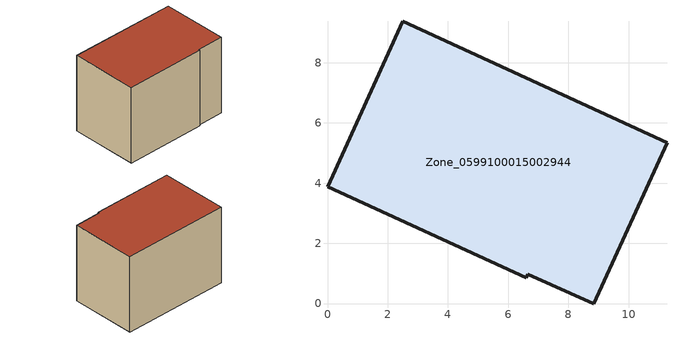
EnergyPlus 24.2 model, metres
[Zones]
Zone_0599100015002944
 floor ground (C_G): 2.5,9.37 11.28,5.33 8.85,0 6.65,0.97 6.6,0.86 0,3.88 z0.86
 wall outside (C_F): 11.28,5.33 2.5,9.37 0,3.88 6.6,0.86 6.65,0.97 8.85,0 11.28,5.33 z0.86:7.87
 roof outside (C_R): 2.5,9.37 0,3.88 6.6,0.86 6.65,0.97 8.85,0 11.28,5.33 z7.87
[BUILDING]
Pand.0599100015002944: North Axis=0; Terrain=City; Loads Convergence Tolerance Value=0.04; Temperature Convergence Tolerance Value=0.4; Solar Distribution=FullExterior; Maximum Number of Warmup Days=25; Minimum Number of Warmup Days=1
[Site:Location]
Rotterdam.The.Hague.AP_ZH_NLD Design_Conditions: Latitude=51.96; Longitude=4.45; Time Zone=1; Elevation=-4.5
[SITE:GROUNDTEMPERATURE:BUILDINGSURFACE]
18, 18, 18, 18, 18, 18, 18, 18, 18, 18, 18, 18
[MATERIAL] Thermal Absorptance=0.9; Solar Absorptance=0.7; Visible Absorptance=0.7
Name | Roughness | Thickness | Conductivity | Density | Specific Heat
G.TI.1946-1964 | MediumSmooth | 0.15 | 1 | 540 | 1210
F.TI.1946-1964 | Rough | 0.3 | 0.857143 | 1920 | 840
R.TI.1946-1964 | MediumRough | 0.2 | 0.277778 | 1500 | 1000
[CONSTRUCTION]
C_G: G.TI.1946-1964
C_F: F.TI.1946-1964
C_R: R.TI.1946-1964
[ZONE]
Zone_0599100015002944: Type=1; Multiplier=1; Ceiling Height=Autocalculate; Volume=Autocalculate; Floor Area=autocalculate; Part of Total Floor Area=Yes
[ZONEINFILTRATION:DESIGNFLOWRATE]
Infil_Zone_0599100015002944: Zone or ZoneList or Space or SpaceList=Zone_0599100015002944; Schedule=AlwaysOn; Design Flow Rate Calculation Method=Flow/Area; Flow Rate per Floor Area=0.003; Constant Term Coefficient=1; Temperature Term Coefficient=0; Velocity Term Coefficient=0; Velocity Squared Term Coefficient=0
[HVACTEMPLATE:ZONE:IDEALLOADSAIRSYSTEM]
Zone_0599100015002944: Maximum Heating Supply Air Temperature=50; Minimum Cooling Supply Air Temperature=13; Maximum Heating Supply Air Humidity Ratio=0.0156; Minimum Cooling Supply Air Humidity Ratio=0.0077; Heating Limit=NoLimit; Cooling Limit=NoLimit; Dehumidification Control Type=ConstantSensibleHeatRatio; Cooling Sensible Heat Ratio=0.7; Dehumidification Setpoint=60; Humidification Control Type=None; Humidification Setpoint=30; Outdoor Air Method=None; Outdoor Air Flow Rate per Person=0.00944; Outdoor Air Flow Rate per Zone Floor Area=0; Outdoor Air Flow Rate per Zone=0; Demand Controlled Ventilation Type=None; Outdoor Air Economizer Type=NoEconomizer; Heat Recovery Type=None; Sensible Heat Recovery Effectiveness=0.7; Latent Heat Recovery Effectiveness=0.65
[ZONECONTROL:THERMOSTAT]
ThermostatControl_Zone_0599100015002944: Zone or ZoneList=Zone_0599100015002944; Control Type Schedule=DualSetpointControlType; Control 1=Thermostat_Zone_0599100015002944; Temperature Difference Between Cutout And Setpoint=0
[THERMOSTATSETPOINT:DUALSETPOINT]
Thermostat_Zone_0599100015002944: Heating Setpoint Temperature Schedule=HeatingSetpoint_Zone_0599100015002944; Cooling Setpoint Temperature Schedule=CoolingSetpoint_Zone_0599100015002944
[SCHEDULE:COMPACT]
HeatingSetpoint_Zone_0599100015002944: Through: 12/31, For: AllDays, Until: 24:00, 21
CoolingSetpoint_Zone_0599100015002944: Through: 12/31, For: AllDays, Until: 24:00, 24
DualSetpointControlType: Through: 12/31, For: AllDays, Until: 24:00, 4
AlwaysOn: Through: 12/31, For: AllDays, Until: 24:00, 1
